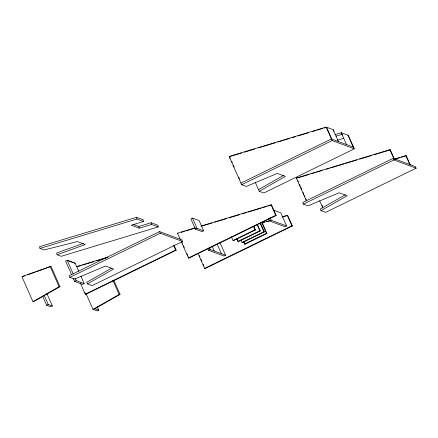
<?xml version="1.0" encoding="UTF-8"?>
<svg xmlns="http://www.w3.org/2000/svg" width="438" height="438" viewBox="0 0 438 438"><rect width="100%" height="100%" fill="white"/><g stroke="black" fill="none" stroke-linecap="round" stroke-linejoin="round"><path stroke-width="0.66" d="M32.932 301.629L59.086 286.737L59.984 286.682L51.016 266.348L21.9 276.619L32.932 301.629L33.83 301.574L59.984 286.682M111.695 268.083L86.729 282.296L87.441 283.917L92.068 285.636L182.526 241.475L181.808 239.854L159.602 231.603L69.149 275.765L69.861 277.385L74.487 279.105L105.58 266.047L113.595 269.031L87.441 283.917M258.513 189.649L283.479 175.435M255.201 182.148L259.225 191.275L285.379 176.383L277.363 173.399L246.271 186.457L241.645 184.737L229.173 156.465L326.151 127.086L333.247 129.725L338.481 141.589M113.792 280.249L120.045 294.418L119.147 294.473L92.993 309.365L86.1 293.734M97.373 307.011L98.747 310.137L97.159 310.914L92.993 309.365L94.931 308.719L120.045 294.418M345.27 194.811L320.304 209.025L321.016 210.645L325.642 212.364L416.1 168.203L415.383 166.582L393.176 158.326L302.724 202.493L303.435 204.113L308.062 205.833L339.154 192.775L347.17 195.753L321.016 210.645M240.933 183.117L331.385 138.956L353.592 147.206M241.645 184.737L332.103 140.576L354.309 148.827L263.851 192.994L259.225 191.275M69.861 277.385L160.319 233.224L182.526 241.475M192.479 218.113L190.886 218.891L195.403 229.134L202.033 231.598L203.626 230.821L199.109 220.577L192.479 218.113L196.996 228.357L203.626 230.821M74.564 281.41L76.157 280.632L84.178 283.616L82.585 284.393L74.564 281.41L73.206 278.327M195.403 229.134L196.996 228.357M46.62 305.253L48.213 304.476L52.379 306.025L50.786 306.803L46.62 305.253L42.76 296.504M85.251 294.194L175.704 250.032L176.169 250.202L85.711 294.369L85.251 294.194L80.285 282.943M188.444 257.933L275.716 215.326L276.181 215.501L188.909 258.108L188.444 257.933L181.343 241.831M208.543 250.273L210.12 249.507L225.575 255.25L224.004 256.016L208.543 250.273L207.732 248.428M303.435 204.113L393.893 159.947L416.1 168.203M269.562 220.993L271.155 220.215L286.611 225.964L285.018 226.742L269.562 220.993L268.489 218.562M233.027 240.489L254.943 229.791L255.403 229.961L233.492 240.665L233.027 240.489L231.423 236.854M237.911 241.469L259.827 230.771L260.287 230.941L238.376 241.639L237.911 241.469L236.843 239.044M241.957 242.444L263.868 231.746L264.333 231.916L242.417 242.614L241.957 242.444L240.889 240.019M244.557 244.026L266.474 233.328L266.934 233.498L245.023 244.196L244.557 244.026L243.49 241.601M204.617 268.395L291.889 225.789L292.354 225.959L205.083 268.565L204.617 268.395L198.064 253.531M83.587 243.282L56.65 253.027L57.104 254.752L61.265 256.301L158.244 226.922L157.79 225.198L151.159 222.734L138.819 226.473L133.267 224.409M57.104 254.752L85.322 244.541L77.302 241.557L44.15 249.939L39.984 248.39L39.529 246.665L136.508 217.292L143.138 219.756L143.593 221.48L131.252 225.214L139.273 228.198L151.614 224.459L158.244 226.922M22.798 276.564L24.72 275.863M27.287 274.938L35.626 271.921M36.907 271.456L51.016 266.348M229.173 156.465L230.777 156.289M231.346 156.12L241.787 152.955M244.399 152.167L254.839 149.002M258.754 147.814L262.017 146.829M263.32 146.434L275.064 142.876M277.676 142.082L282.242 140.702M283.55 140.302L289.419 138.528M292.031 137.735L295.294 136.749M297.906 135.955L308.347 132.796M312.261 131.608L315.524 130.617M316.827 130.223L322.702 128.444M324.005 128.049L325.965 127.458M334.769 134.674L341.268 132.703L348.358 135.342L354.309 148.827M335.875 136.196L341.722 134.428L342.927 134.877M337.244 140.259L343.775 138.277M39.984 248.39L136.963 219.011L143.593 221.48M306.425 200.943L296.318 178.031L389.88 149.686L390.346 149.862L394.43 159.131M297.435 178.003L309.212 174.434M311.829 173.645L315.097 172.654M316.406 172.254L322.297 170.47M326.222 169.282L329.496 168.291M330.805 167.896L343.89 163.932M345.199 163.533L356.975 159.969M359.593 159.175L371.369 155.605M373.986 154.817L377.255 153.826M378.563 153.426L390.346 149.862M394.025 159.175L405.802 155.605L406.261 155.775L410.351 165.049M395.142 159.147L399.719 157.757M401.027 157.362L406.261 155.775M180.527 239.975L177.521 233.164L195.189 227.809M201.075 226.03L271.084 204.82L271.549 204.995L276.181 215.501M181.255 232.343L184.524 231.352M185.832 230.957L194.998 228.182M201.54 226.2L212.008 223.03M214.625 222.236L219.203 220.851M220.511 220.451L226.402 218.666M229.019 217.878L239.487 214.702M242.105 213.914L246.682 212.523M247.99 212.129L261.081 208.165M262.389 207.765L266.966 206.38M268.275 205.986L271.549 204.995M76.749 266.556L107.989 257.095M77.86 266.534L81.118 265.543M82.415 265.149L94.132 261.601M96.738 260.813L99.99 259.827M101.293 259.433L107.151 257.659M262.395 222.811L269.589 220.632M282.023 216.865L287.257 215.282L287.717 215.452L292.354 225.959M262.203 223.183L264.163 222.586M266.78 221.792L268.746 221.201M282.483 217.04L287.717 215.452M296.318 178.031L296.778 178.2M273.4 210.076L280.824 212.835L286.611 225.964M177.521 233.164L177.981 233.334M94.931 308.719L98.747 310.137M78.741 271.292L75.21 263.282L67.178 260.281L65.585 261.059L71.575 274.626M75.21 263.282L67.178 260.281L73.162 273.849M405.802 155.605L409.891 164.874M389.88 149.686L393.97 158.956M393.176 158.326L393.893 159.947M347.898 135.167L353.132 147.037M346.502 144.573L341.268 132.703L341.722 134.428M326.617 127.261L331.851 139.125M326.151 127.086L332.103 140.576M321.99 205.176L322.532 206.413M319.614 200.67L322.888 208.099M297.873 180.68L298.42 181.918M299.51 184.393L300.331 186.254M300.879 187.491L301.694 189.347M303.063 192.446L303.879 194.302M304.426 195.54L304.974 196.782M305.795 198.638L306.337 199.876M287.257 215.282L291.889 225.789M271.084 204.82L275.716 215.326M270.049 217.719L271.155 220.215M262.105 222.542L266.934 233.498M261.639 222.373L266.474 233.328M260.303 222.789L264.333 231.916M260.112 223.221L263.868 231.746M231.74 161.403L232.293 162.657M233.394 165.153L234.22 167.031M238.633 177.034L239.46 178.912M257.336 224.245L260.287 230.941M257.139 224.683L259.827 230.771M253.794 226.309L255.403 229.961M253.328 226.139L254.943 229.791M243.955 241.771L245.023 244.196M237.303 239.214L238.376 241.639M219.964 242.521L225.575 255.25M217.1 243.993L221.376 253.69M212.145 246.205L214.281 251.056M209.315 247.689L210.12 249.507M199.345 255.562L199.892 256.799M200.982 259.28L201.803 261.136M203.166 264.229L203.988 266.09M181.808 242.006L182.356 243.243M183.445 245.723L184.267 247.579M186.999 253.772L187.814 255.628M188.362 256.871L188.909 258.108M173.963 245.209L176.169 250.202M173.776 245.663L175.704 250.032M159.602 231.603L160.319 233.224M112.9 280.304L119.147 294.473M80.915 276.219L84.178 283.616M84.89 292.507L85.711 294.369M75.068 278.168L76.157 280.632M50.118 266.408L59.086 286.737M46.861 293.52L52.379 306.025M44.353 295.727L48.213 304.476M333.247 129.725L333.701 131.449M229.638 156.634L230.092 158.359M151.159 222.734L151.614 224.459M136.508 217.292L136.963 219.011M138.819 226.473L139.273 228.198"/></g></svg>
